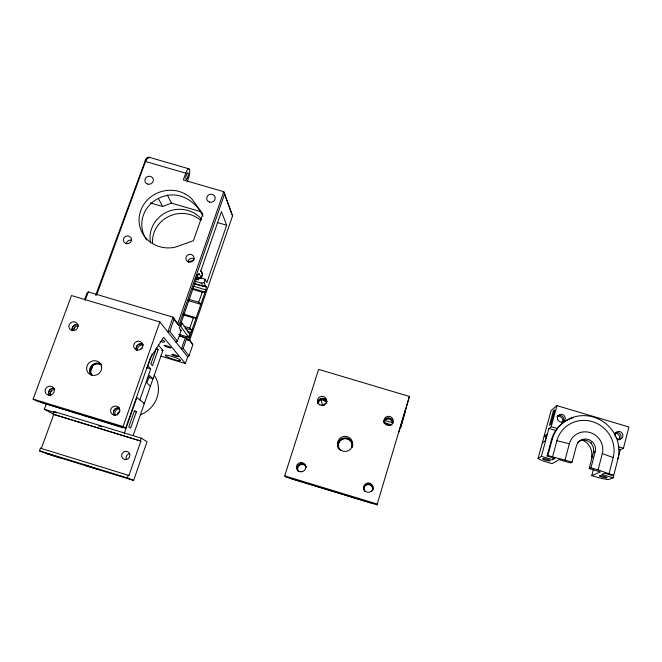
<?xml version="1.0" encoding="UTF-8"?>
<svg xmlns="http://www.w3.org/2000/svg" width="662" height="662" viewBox="0 0 662 662"><rect width="100%" height="100%" fill="white"/><g stroke="black" fill="none" stroke-linecap="round" stroke-linejoin="round"><path stroke-width="0.99" d="M186.734 339.73L188.413 340.376L205.849 289.865L206.246 286.96L203.929 282.641L205.096 279.256L200.263 277.825M372.938 503.567L289.559 478.146M284.71 475.837L285.545 476.921L376.992 504.808L377.175 504.03L284.71 475.837L318.612 369.363L409.389 396.472L402.513 421.322L400.469 428.157L405.525 409.819L398.64 432.518M618.416 449.175L620.302 449.738L623.455 448.24L628.9 426.99L556.932 405.632L551.09 410.63L538.074 458.485A14.498 2.251 15.4 0 0 544.718 461.472L552.05 463.714L559.216 459.61L570.437 462.97L572.1 462.093L576.403 445.874A9.897 9.491 41 0 1 588.253 439.444A9.897 9.491 41 0 1 595.237 451.492L590.984 467.753L589.172 468.58L593.392 452.452L595.237 451.492M620.302 449.738L613.086 477.84L601.717 474.431L604.654 473.222L612.64 475.614L613.724 475.192L609.007 473.777L613.194 457.55A29.591 28.375 41.1 0 0 592.3 421.628A29.591 28.375 41.1 0 0 556.908 440.735L552.563 456.871L572.1 462.093M609.007 473.777L598.076 469.871L602.304 453.602A17.328 16.608 41 0 0 590.082 432.543A17.328 16.608 41 0 0 569.353 443.763L556.908 440.735M613.086 477.84L608.461 479.594A14.688 2.243 14.9 0 1 599.11 477.798L591.762 475.63L593.541 468.812M565.034 459.974L569.353 443.763M538.074 458.485L541.375 456.35L552.679 459.734L553.209 457.74M541.375 456.35L548.939 428.463L551.223 426.709L556.932 405.632M552.679 459.734L555.013 458.344L547.077 455.969L551.413 439.916A34.374 32.968 41.2 0 1 555.319 431.053L557.197 428.43A34.374 32.968 41.2 0 1 572.994 417.714M547.077 455.969L547.879 455.464L552.232 439.336A34.523 33.1 41.1 0 1 593.516 417.077A34.523 33.1 41.1 0 1 617.903 458.948M376.992 504.808L409.389 396.472M187.652 356.843L185.36 363.521L163.597 337.38L150.373 357.852L125.672 428.165L36.675 401.015L33.1 399.112L71.496 295.558L159.873 321.955L187.685 356.851L189.001 355.825L192.816 344.728L189.605 339.896M185.377 337.488L181.405 348.957L183.184 348.435L186.75 338.117L179.468 335.717M186.237 338.431L186.907 336.495M184.996 328.129L191.93 330.197L189.812 328.087L193.321 317.942L196.2 317.801L183.357 313.978M188.025 300.548L200.843 304.355L198.749 302.236L202.224 292.19L205.079 292.091L192.286 288.301M196.697 277.866L198.674 278.454L201.43 277.999L202.622 274.565L200.768 271.048L221.431 211.575L226.669 225.237L206.858 282.591L205.096 279.256M188.579 337.264L189.754 333.855L182.05 323.015L180.809 326.573L188.579 337.264L178.674 334.302M187.255 181.86L188.273 178.997A7.539 2.06 -75.9 0 0 189.398 169.364A7.539 2.06 -75.9 0 0 185.732 173.163L183.308 179.94L223.756 191.69L232.602 215.754L189.622 340.359L192.816 344.728M133.616 480.455L127.385 477.89L128.312 475.217L128.949 475.49L140.898 441.115L52.91 414.064L53.862 411.458L141.213 438.128L147.03 441.728L133.616 480.455L47.995 454.107L39.447 450.83L40.415 448.191L128.949 475.49M140.294 440.76L141.213 438.128M197.681 277.295L197.094 278.992L198.509 279.794L199.295 277.543M176.034 342.221L177.424 341.104L181.115 330.47L179.303 328.013L197.748 274.987L198.964 273.398L201.43 277.999M133.178 435.497L162.918 350.38L158.152 344.993M224.716 193.643L178.806 325.572L173.014 317.189L167.858 331.943L169.795 331.405L174.081 319.117L173.014 317.189L88.303 291.925L86.97 293.134L84.562 299.687M177.772 323.693L223.756 191.69L231.659 213.809M124.158 433.66L136.844 397.539L144.366 403.464A16.31 1.531 18.3 0 1 143.753 403.423M152.161 353.938L147.874 366.127L150.721 368.908L139.856 399.914M136.331 411.88L130.629 428.149L128.784 426.982L134.535 410.581L136.331 411.88L134.369 411.276M158.094 349.759L152.525 365.647L150.878 364.001L156.497 347.997L158.094 349.759L156.149 349.18M125.672 428.165L123.074 426.543L159.873 321.955M90.239 373.029L92.945 365.54M95.642 295.368L145.781 159.219L149.049 157.258L189.001 168.843M96.594 295.169L145.516 161.487L147.717 157.622M52.91 414.064L53.738 414.503L41.292 448.53L40.415 448.191M54.102 414.371L44.329 409.29L46.108 404.449M50.022 393.807L51.09 390.903M73.234 330.735L74.657 326.863M85.282 300.151L88.303 291.925M542.31 442.903L545.033 440.95L546.862 434.206L544.123 436.258L546.738 437.036M551.413 439.916L552.232 439.336M146.418 158.45L148.429 157.192M145.781 159.219L146.964 158.532M147.022 158.077L149.049 157.258L149.529 157.821M592.953 456.614L591.356 457.417A14.539 13.96 41.5 0 0 581.782 439.932M145.152 160.336L146.211 159.848M591.762 475.63L600.426 471.956L589.172 468.58M150.299 202.911L162.695 206.536L171.408 203.102L200.71 211.658M188.298 262.086L194.057 260.042M197.632 274.697L199.361 274.151M195.364 281.35L201.215 283.079L203.929 282.641M188.248 332.605L191.144 332.456L187.23 331.281M194.338 283.808L203.011 286.373L205.882 286.282L203.904 285.694M180.138 330.412L181.115 330.47M145.516 161.487L185.732 173.163M217.186 222.465L226.669 225.237M195.72 278.967L198.509 279.794M195.414 283.758L206.246 286.96M194.049 286.373L205.849 289.865M192.625 289.344L202.224 292.19M189.133 299.381L198.749 302.236M182.712 314.781L193.321 317.942M551.223 426.709L557.156 428.479M618.333 446.709L623.455 448.24M548.939 428.463L556.436 430.697M184.019 326.358L189.812 328.087M590.984 467.753L598.076 469.871M547.879 455.464L552.563 456.871M160.874 356.164L185.36 363.521M324.272 405.268L322.295 404.672L321.211 399.856M384.639 423.407L390.572 425.186M146.923 367.766L150.721 368.908M148.197 377.348L152.988 378.788L149.513 375.528L146.881 383.025L150.406 386.169M33.1 399.112L123.074 426.543M44.329 409.29L54.185 412.294M98.53 425.84L101.493 426.742M53.738 414.503L140.898 441.115M39.447 450.83L127.385 477.89M602.304 453.602L613.194 457.55M182.497 337.016L183.266 337.347M53.862 411.458L56.56 412.889M40.581 402.206L123.033 427.76L121.734 426.957M181.09 322.27L182.273 323.329M185.525 328.791L186.684 329.833M187.42 331.447L189.547 333.565M147.543 158.127L147.957 158.599M169.795 331.405L177.424 341.104M183.184 348.435L189.001 355.825M186.75 338.117L188.413 340.376M174.081 319.117L178.806 325.572M203.035 216.126C196.357 202.365 181.719 191.906 166.005 195.679A30.104 28.334 -17.4 0 0 146.691 239.909M201.67 219.486C195.191 211.021 183.548 207.868 173.32 209.895A28.963 27.341 -17.6 0 0 150.547 242.755M180.999 322.444L182 323.85M232.006 214.769L232.602 215.754M196.771 274.97L198.674 278.454M201.215 283.079L203.011 286.373M158.35 198.468L162.695 206.536M167.254 194.967L171.408 203.102M325.191 404.035A8.01 1.2 17.4 0 1 326.912 403.332M391.987 424.987A8.043 1.208 16.8 0 1 383.48 421.851M384.928 420.759A8.043 1.208 16.8 0 1 392.475 422.695M363.678 488.424A4.651 4.642 73.8 0 1 369.073 483.996A4.651 4.642 73.8 0 1 372.764 489.93M297.652 470.508A4.651 4.593 -39.5 0 1 299.629 464.261A4.651 4.593 -39.5 0 1 305.869 466.156M317.901 402.984A4.576 4.502 -13.1 0 1 326.821 401.338M383.695 422.67A4.584 4.535 13 0 1 388.693 417.995A4.584 4.535 13 0 1 392.756 423.523M338.547 448.844A7.539 7.489 -12.7 0 1 337.86 447.016M337.678 445.071A7.539 7.489 -12.7 0 1 345.481 437.839A7.539 7.489 -12.7 0 1 352.747 445.567M327.136 401.743A3.715 0.571 17.4 0 1 322.708 399.989A3.715 0.571 17.4 0 1 325.059 399.972M365.035 491.667A4.51 4.502 73.8 0 1 364.348 490.707M363.935 489.599A4.51 4.502 73.8 0 1 369.048 484.137A4.51 4.502 73.8 0 1 372.152 490.964M340.094 450.061A6.984 6.934 -12.7 0 1 343.652 438.575A6.984 6.934 -12.7 0 1 351.886 447.338M383.836 422.364A4.452 4.394 13 0 1 388.983 418.169A4.452 4.394 13 0 1 392.541 423.788M318.141 403.729A4.435 4.361 -13.1 0 1 321.492 398.491A4.435 4.361 -13.1 0 1 326.788 401.751M298.454 471.394A4.51 4.46 -39.5 0 1 299.696 464.385A4.51 4.46 -39.5 0 1 306.142 467.314M363.918 490.07A4.485 4.477 74.5 0 1 368.42 484.567A4.485 4.477 74.5 0 1 372.565 490.352M383.886 422.058A4.427 4.377 13.1 0 1 392.549 423.481M298.123 471.005A4.485 4.435 -39.8 0 1 300.027 464.981A4.485 4.435 -39.8 0 1 306.043 466.809M339.068 448.762A6.976 6.926 -12.8 0 1 344.571 438.608A6.976 6.926 -12.8 0 1 351.894 447.512M318.273 403.522A4.411 4.344 -13.2 0 1 326.573 401.619M591.315 442.497A14.738 14.142 41.3 0 1 591.547 442.779M577.636 442.249A9.822 9.417 41.1 0 1 593.392 452.452M615.155 436.217A4.046 3.856 40 0 1 619.268 431.425A4.046 3.856 40 0 1 622.594 437.11A4.046 3.856 40 0 1 616.206 438.021M615.693 433.072A4.353 4.146 40.1 0 1 618.705 440.048M557.222 416.29A4.311 4.154 36.7 0 1 562.576 421.686M557.098 416.431A3.98 3.831 36.6 0 1 562.99 417.01A3.98 3.831 36.6 0 1 561.864 422.695M615.13 432.857A4.022 3.831 40.1 0 1 620.534 434.462A4.022 3.831 40.1 0 1 619.169 439.758M53.432 413.808A7.447 0.422 18.1 0 1 53.25 413.518M117.34 414.942A4.584 4.377 -36.5 0 1 119.888 411.168M162.918 350.38A16.145 2.375 19 0 1 161.495 350.372M140.46 349.577A4.502 4.295 -28.8 0 1 142.206 348.047M114.476 415.38A4.518 4.311 -36.3 0 1 119.342 408.181M115.188 415.314A4.493 4.286 -36.4 0 1 119.524 408.901M91.761 374.907A7.001 6.637 -32.7 0 1 100.955 364.572A7.646 7.241 -32.6 0 0 87.947 364.183A7.646 7.241 -32.6 0 0 93.524 375.428A7.646 7.241 -32.6 0 0 100.947 364.597M136.645 350.124A4.444 4.229 -28.7 0 1 143.075 344.48M72.555 330.859A4.444 4.187 -29.9 0 1 78.017 324.794M49.667 395.644A4.526 4.262 -35.9 0 1 54.607 388.503M92.126 375.172A6.992 6.628 -32.7 0 1 101.303 364.853M137.489 350.289A4.419 4.212 -28.7 0 1 143.224 345.25M73.697 330.032A4.419 4.162 -30 0 1 78.414 325.952M50.734 395.686A4.502 4.237 -36 0 1 53.986 389.43M154.279 375.164A27.291 26.058 -33.4 0 1 140.435 414.784M162.587 340.078A8.829 1.365 19.1 0 1 160.113 341.493M114.369 415.471A4.667 4.444 -36.3 0 1 119.392 408.057M49.559 395.735A4.667 4.394 -35.9 0 1 54.656 388.371M72.158 330.222A4.584 4.311 -29.9 0 1 77.686 324.579M136.662 350.455A4.584 4.361 -28.7 0 1 142.884 344.215M91.339 375.271A7.563 7.166 -32.7 0 1 101.269 364.117M152.574 243.616A28.623 27.043 -17.7 0 1 168.918 216.375A28.623 27.043 -17.7 0 1 200.884 220.562M201.918 273.315A3.856 3.674 -18.5 0 1 202.68 273.927M200.603 270.816A3.889 3.699 -18.4 0 1 202.324 274.093M202.125 275.053A3.889 3.699 -18.4 0 1 201.687 275.938M179.965 336.197A3.484 0.571 19 0 1 181.653 336.701M126.343 243.773A4.046 3.798 -21.2 0 1 131.672 240.24M188.041 261.97A4.046 3.84 -18.1 0 1 194.28 258.834M126.483 459.569A4.162 3.989 -41.3 0 1 129.421 453.702M553.349 411.094L549.468 425.401L550.801 424.359L554.706 409.952L553.349 411.094M202.787 214.033L193.42 240.72L175.231 247.166A30.485 28.665 -17.3 0 1 140.667 210.764A30.485 28.665 -17.3 0 1 192.17 199.328L202.787 214.033M46.042 453.23L60.432 457.79L46.042 453.23M84.728 465.129L98.969 469.648L84.728 465.129M363.918 486.264A4.7 4.692 72.3 0 0 369.479 492.214A4.7 4.692 72.3 0 0 371.837 484.418A4.7 4.692 72.3 0 0 363.918 486.264M300.904 471.824A4.7 4.651 -39 0 0 305.256 464.956A4.7 4.651 -39 0 0 297.164 464.691A4.7 4.651 -39 0 0 300.904 471.824M319.936 404.921A4.626 4.551 -13 0 0 326.664 400.601A4.626 4.551 -13 0 0 319.547 397.043A4.626 4.551 -13 0 0 319.936 404.921M384.672 423.275A4.642 4.584 12.8 0 0 392.698 422.985A4.642 4.584 12.8 0 0 388.395 416.257A4.642 4.584 12.8 0 0 384.672 423.275M341.004 450.334A7.621 7.572 -12.4 0 0 352.664 444.144A7.621 7.572 -12.4 0 0 341.468 437.226A7.621 7.572 -12.4 0 0 341.004 450.334M601.096 476.739A4.03 0.612 14.9 0 0 607.104 477.798A4.03 0.612 14.9 0 0 601.427 475.73A4.03 0.612 14.9 0 0 601.096 476.739M544.404 459.734A3.972 0.621 15.4 0 0 550.288 460.802A3.972 0.621 15.4 0 0 544.694 458.7A3.972 0.621 15.4 0 0 544.404 459.734M557.478 419.063A4.013 3.856 36.5 0 0 564.107 421.032A4.013 3.856 36.5 0 0 562.303 414.437A4.013 3.856 36.5 0 0 557.478 419.063M114.816 415.165A4.717 4.493 -36.2 0 0 119.367 408.446A4.717 4.493 -36.2 0 0 111.357 408.181A4.717 4.493 -36.2 0 0 114.816 415.165M49.269 395.214A4.717 4.444 -35.8 0 0 53.887 388.536A4.717 4.444 -35.8 0 0 45.91 388.28A4.717 4.444 -35.8 0 0 49.269 395.214M72.257 330.537A4.634 4.361 -29.8 0 0 77.843 324.819A4.634 4.361 -29.8 0 0 70.197 323.246A4.634 4.361 -29.8 0 0 72.257 330.537M136.993 349.999A4.634 4.411 -28.6 0 0 142.636 344.339A4.634 4.411 -28.6 0 0 134.982 342.61A4.634 4.411 -28.6 0 0 136.993 349.999M168.553 357.521A8.085 1.158 18.7 0 0 180.519 360.575A8.085 1.158 18.7 0 0 169.571 355.742A8.085 1.158 18.7 0 0 168.553 357.521M173.187 355.337A3.492 0.513 18.8 0 0 178.359 356.644A3.492 0.513 18.8 0 0 173.61 354.542A3.492 0.513 18.8 0 0 173.187 355.337M165.574 346.458A3.641 0.554 18.9 0 0 170.945 347.807A3.641 0.554 18.9 0 0 165.98 345.581A3.641 0.554 18.9 0 0 165.574 346.458M147.734 184.102A4.286 3.997 -16.7 0 0 153.319 179.344A4.286 3.997 -16.7 0 0 146.343 177.317A4.286 3.997 -16.7 0 0 147.734 184.102M209.597 202.125A4.286 4.038 -13.3 0 0 215.142 197.334A4.286 4.038 -13.3 0 0 208.116 195.29A4.286 4.038 -13.3 0 0 209.597 202.125M188.637 261.937A4.096 3.881 -18 0 0 193.941 257.319A4.096 3.881 -18 0 0 187.255 255.358A4.096 3.881 -18 0 0 188.637 261.937M126.119 243.5A4.096 3.84 -21.1 0 0 131.457 238.916A4.096 3.84 -21.1 0 0 124.82 236.963A4.096 3.84 -21.1 0 0 126.119 243.5M187.288 178.235A3.517 0.96 -75.9 0 0 187.942 172.716A3.517 0.96 -75.9 0 0 185.799 177.342A3.517 0.96 -75.9 0 0 187.288 178.235M125.449 459.577A4.245 4.063 -41.1 0 0 129.529 453.487A4.245 4.063 -41.1 0 0 122.329 453.255A4.245 4.063 -41.1 0 0 125.449 459.577"/></g></svg>
